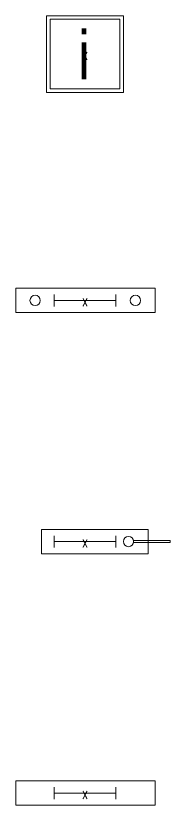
# Model space of a CAD drawing. Header units: metres. Extents: x -162 to 83385, y -62392 to -1971.
# Drawn here: x 36652 to 37288, y -9363 to -6101 of the extents above; entities that cross this region are included whole.
import ezdxf
from ezdxf.enums import TextEntityAlignment as Align

# ---------------------------------------------------------------- set-up
doc = ezdxf.new("R2010")
doc.units = ezdxf.units.M
doc.header["$LTSCALE"] = 0.5
for name, color, linetype, lineweight in [('ELIN_Attribut_01_Produkt_ID', 7, 'Continuous', 0), ('ELIN_Attribut_02_Stromkreis', 7, 'Continuous', 0), ('ELIN_Attribut_03_Verteilerbereich', 7, 'Continuous', 0), ('ELIN_Attribut_04_Montagehoehe', 7, 'Continuous', 0), ('ELIN_Attribut_05_Montageart', 7, 'Continuous', 0), ('ELIN_Attribut_06_Tuernummer', 7, 'Continuous', 0), ('ELIN_Attribut_07_Bemerkung', 7, 'Continuous', 0), ('ELIN_Attribut_08_Adresse', 7, 'Continuous', 0), ('ELIN_Attribut_10_AKZ1', 7, 'Continuous', 0), ('ELIN_Attribut_11_AKZ2', 7, 'Continuous', 0), ('ELIN_Attribut_12_Sonstiges1', 7, 'Continuous', 0), ('ELIN_Attribut_13_Sonstiges2', 7, 'Continuous', 0), ('ELIN_Attribut_14_Bauteil', 7, 'Continuous', 0), ('ELIN_Attribut_15_Ebene', 7, 'Continuous', 0), ('ELIN_Attribut_16_Raumnummer', 7, 'Continuous', 0), ('ELIN_Attribut_17_Raumname', 7, 'Continuous', 0), ('ELIN_Attribut_18_Montageabschnitt', 7, 'Continuous', 0), ('ELIN_Attribut_Basispunkt', 2, 'Continuous', 0), ('ELIN_Attribute_GEMOS', 11, 'Continuous', 0), ('ELIN_STS_DE_Orientierungschild', 7, 'Continuous', 0), ('ELIN_STS_FR_Orientierungschild', 7, 'Continuous', 0), ('ELIN_STS_WA_Infopoint', 7, 'Continuous', 0), ('ELIN_STS_WA_Orientierungschild', 7, 'Continuous', 0)]:
    doc.layers.add(name, color=color, linetype=linetype, lineweight=lineweight)
doc.layers.get('0').off()
doc.styles.add('ARIAL_N', font='ARIALN.TTF')
doc.styles.add('ELIN_Attribute', font='isocp.shx', dxfattribs={"width": 0.8})

# ---------------------------------------------------------------- blocks, each defined once
blk = doc.blocks.new('ELIN_STS_INFOPOINT')
at = {"color": 0}
for p, q in [((158.4, 158.4), (-158.4, 158.4)), ((-158.4, 158.4), (-158.4, -158.4)), ((144, 144), (-144, 144)), ((-144, 144), (-144, -144)), ((144, -144), (144, 144)), ((158.4, -158.4), (158.4, 158.4)), ((-158.4, -158.4), (158.4, -158.4)), ((-144, -144), (144, -144))]:
    blk.add_line(p, q, dxfattribs=at)
at = {"color": 0, "style": 'ARIAL_N'}
blk.add_text('i', height=200, dxfattribs=at).set_placement((-29.8, -104.6))
at = {"layer": 'ELIN_Attribut_01_Produkt_ID', "style": 'ELIN_Attribute', "width": 0.8, "flags": 8}
blk.add_attdef('01_PRODUKT_ID', (-562, -358, 0), '', height=150, dxfattribs=at)
at = {"layer": 'ELIN_Attribut_02_Stromkreis', "style": 'ELIN_Attribute', "width": 0.8, "flags": 8}
blk.add_attdef('02_STROMKREIS', (-562, 274, 0), '', height=150, dxfattribs=at)
at = {"layer": 'ELIN_Attribut_03_Verteilerbereich', "style": 'ELIN_Attribute', "width": 0.8, "flags": 8}
blk.add_attdef('03_VERTEILERBEREICH', (-247.5, -604.4, 0), '', height=125, dxfattribs=at)
at = {"layer": 'ELIN_Attribut_04_Montagehoehe', "style": 'ELIN_Attribute', "width": 0.8, "flags": 8}
blk.add_attdef('04_MONTAGEHOEHE', text='', height=125, dxfattribs=at).set_placement((-331, -54.7, 0), align=Align.RIGHT)
at = {"layer": 'ELIN_Attribut_05_Montageart', "style": 'ELIN_Attribute', "width": 0.8, "flags": 8}
blk.add_attdef('05_MONTAGEART', (318.5, -48.5), '', height=125, dxfattribs=at)
at = {"layer": 'ELIN_Attribut_06_Tuernummer', "style": 'ELIN_Attribute', "width": 0.8, "flags": 8}
blk.add_attdef('06_TUERNUMMER', text='', height=125, dxfattribs=at).set_placement((-331, -254.7, 0), align=Align.RIGHT)
at = {"layer": 'ELIN_Attribut_07_Bemerkung', "style": 'ELIN_Attribute', "width": 0.8, "flags": 8}
blk.add_attdef('07_BEMERKUNG', (-247.5, -804.4, 0), '', height=125, dxfattribs=at)
at = {"layer": 'ELIN_Attribut_08_Adresse', "style": 'ELIN_Attribute', "width": 0.8, "flags": 8}
blk.add_attdef('08_ADRESSE', (-247.5, -1004.4, 0), '', height=125, dxfattribs=at)
at = {"layer": 'ELIN_Attribut_10_AKZ1', "style": 'ELIN_Attribute', "width": 0.8, "flags": 8}
blk.add_attdef('10_AKZ1', (-247.5, -1404.4, 0), '', height=125, dxfattribs=at)
at = {"layer": 'ELIN_Attribut_11_AKZ2', "style": 'ELIN_Attribute', "width": 0.8, "flags": 8}
blk.add_attdef('11_AKZ2', (-247.5, -1604.4, 0), '', height=125, dxfattribs=at)
at = {"layer": 'ELIN_Attribut_12_Sonstiges1', "style": 'ELIN_Attribute', "width": 0.8, "flags": 8}
blk.add_attdef('12_SONSTIGES1', (-247.5, -1804.4, 0), '', height=125, dxfattribs=at)
at = {"layer": 'ELIN_Attribut_13_Sonstiges2', "style": 'ELIN_Attribute', "width": 0.8, "flags": 8}
blk.add_attdef('13_SONSTIGES2', (-247.5, -2004.4, 0), '', height=125, dxfattribs=at)
at = {"layer": 'ELIN_Attribut_14_Bauteil', "style": 'ELIN_Attribute', "width": 0.8, "flags": 8}
blk.add_attdef('14_BAUTEIL', (-247.5, -2204.4, 0), '', height=125, dxfattribs=at)
at = {"layer": 'ELIN_Attribut_15_Ebene', "style": 'ELIN_Attribute', "width": 0.8, "flags": 8}
blk.add_attdef('15_EBENE', (-247.5, -2404.4, 0), '', height=125, dxfattribs=at)
at = {"layer": 'ELIN_Attribut_16_Raumnummer', "style": 'ELIN_Attribute', "width": 0.8, "flags": 8}
blk.add_attdef('16_RAUMNUMMER', (-247.5, -2604.4, 0), '', height=125, dxfattribs=at)
at = {"layer": 'ELIN_Attribut_17_Raumname', "style": 'ELIN_Attribute', "width": 0.8, "flags": 8}
blk.add_attdef('17_RAUMNAME', (-247.5, -2804.4, 0), '', height=125, dxfattribs=at)
at = {"layer": 'ELIN_Attribut_18_Montageabschnitt', "style": 'ELIN_Attribute', "width": 0.8, "flags": 8}
blk.add_attdef('18_MONTAGEABSCHNITT', (-247.5, -3004.4, 0), '', height=125, dxfattribs=at)
at = {"layer": 'ELIN_Attribut_Basispunkt', "style": 'ELIN_Attribute', "width": 0.8, "flags": 8}
blk.add_attdef('Basispunkt', text='', height=50, dxfattribs=at).set_placement((0, 0), align=Align.MIDDLE)
at = {"layer": 'ELIN_Attribute_GEMOS', "style": 'ELIN_Attribute', "width": 0.6}
for tag, p in [('G01_PRO02ID', (1620.5, 183.6)), ('G02_BEZEICHNUNG', (1620.5, -14.6, 0)), ('G03_DESCRIPTION', (1620.5, -204.4, 0)), ('G04_GEMOS-SYMBOL', (1623.8, -404.4, 0)), ('G05_GEMOS-TYP', (1623.8, -604.4, 0)), ('G06_ORTSKENNUNG', (1620.5, -804.4, 0)), ('G08_FREI1', (1620.5, -1004.4, 0)), ('G08_FREI2', (1620.5, -1204.4, 0))]:
    blk.add_attdef(tag, p, '', height=125, dxfattribs=at)
blk = doc.blocks.new('ELIN_STS_ORIENTIERUNGSSCHILD_DECKE')
at = {"color": 0}
for p, q in [((-285.5, 50.3), (289.5, 50.3)), ((-285.5, -49.7), (-285.5, 50.3)), ((289.5, -49.7), (289.5, 50.3)), ((-127.1, 24.5), (-127.1, -24.5)), ((-127.1, 0), (127.1, 0)), ((127.1, 24.5), (127.1, -24.5)), ((289.5, -49.7), (-285.5, -49.7))]:
    blk.add_line(p, q, dxfattribs=at)
for centre in [(-205.9, 0.3), (207.8, 0.3)]:
    blk.add_circle(centre, 21.2, dxfattribs=at)
at = {"layer": 'ELIN_Attribut_01_Produkt_ID', "style": 'ELIN_Attribute', "width": 0.8, "flags": 8}
blk.add_attdef('01_PRODUKT_ID', (-596.5, -254.7, 0), '', height=150, dxfattribs=at)
at = {"layer": 'ELIN_Attribut_02_Stromkreis', "style": 'ELIN_Attribute', "width": 0.8, "flags": 8}
blk.add_attdef('02_STROMKREIS', (-596.5, 171.5, 0), '', height=150, dxfattribs=at)
at = {"layer": 'ELIN_Attribut_03_Verteilerbereich', "style": 'ELIN_Attribute', "width": 0.8, "flags": 8}
blk.add_attdef('03_VERTEILERBEREICH', (-247.5, -604.4, 0), '', height=125, dxfattribs=at)
at = {"layer": 'ELIN_Attribut_04_Montagehoehe', "style": 'ELIN_Attribute', "width": 0.8, "flags": 8}
blk.add_attdef('04_MONTAGEHOEHE', text='', height=125, dxfattribs=at).set_placement((-417.5, -54.7, 0), align=Align.RIGHT)
at = {"layer": 'ELIN_Attribut_05_Montageart', "style": 'ELIN_Attribute', "width": 0.8, "flags": 8}
blk.add_attdef('05_MONTAGEART', (405.5, -49.7), '', height=125, dxfattribs=at)
at = {"layer": 'ELIN_Attribut_06_Tuernummer', "style": 'ELIN_Attribute', "width": 0.8, "flags": 8}
blk.add_attdef('06_TUERNUMMER', text='', height=125, dxfattribs=at).set_placement((-417.5, -254.7, 0), align=Align.RIGHT)
at = {"layer": 'ELIN_Attribut_07_Bemerkung', "style": 'ELIN_Attribute', "width": 0.8, "flags": 8}
blk.add_attdef('07_BEMERKUNG', (-247.5, -804.4, 0), '', height=125, dxfattribs=at)
at = {"layer": 'ELIN_Attribut_08_Adresse', "style": 'ELIN_Attribute', "width": 0.8, "flags": 8}
blk.add_attdef('08_ADRESSE', (-247.5, -1004.4, 0), '', height=125, dxfattribs=at)
at = {"layer": 'ELIN_Attribut_10_AKZ1', "style": 'ELIN_Attribute', "width": 0.8, "flags": 8}
blk.add_attdef('10_AKZ1', (-247.5, -1404.4, 0), '', height=125, dxfattribs=at)
at = {"layer": 'ELIN_Attribut_11_AKZ2', "style": 'ELIN_Attribute', "width": 0.8, "flags": 8}
blk.add_attdef('11_AKZ2', (-247.5, -1604.4, 0), '', height=125, dxfattribs=at)
at = {"layer": 'ELIN_Attribut_12_Sonstiges1', "style": 'ELIN_Attribute', "width": 0.8, "flags": 8}
blk.add_attdef('12_SONSTIGES1', (-247.5, -1804.4, 0), '', height=125, dxfattribs=at)
at = {"layer": 'ELIN_Attribut_13_Sonstiges2', "style": 'ELIN_Attribute', "width": 0.8, "flags": 8}
blk.add_attdef('13_SONSTIGES2', (-247.5, -2004.4, 0), '', height=125, dxfattribs=at)
at = {"layer": 'ELIN_Attribut_14_Bauteil', "style": 'ELIN_Attribute', "width": 0.8, "flags": 8}
blk.add_attdef('14_BAUTEIL', (-247.5, -2204.4, 0), '', height=125, dxfattribs=at)
at = {"layer": 'ELIN_Attribut_15_Ebene', "style": 'ELIN_Attribute', "width": 0.8, "flags": 8}
blk.add_attdef('15_EBENE', (-247.5, -2404.4, 0), '', height=125, dxfattribs=at)
at = {"layer": 'ELIN_Attribut_16_Raumnummer', "style": 'ELIN_Attribute', "width": 0.8, "flags": 8}
blk.add_attdef('16_RAUMNUMMER', (-247.5, -2604.4, 0), '', height=125, dxfattribs=at)
at = {"layer": 'ELIN_Attribut_17_Raumname', "style": 'ELIN_Attribute', "width": 0.8, "flags": 8}
blk.add_attdef('17_RAUMNAME', (-247.5, -2804.4, 0), '', height=125, dxfattribs=at)
at = {"layer": 'ELIN_Attribut_18_Montageabschnitt', "style": 'ELIN_Attribute', "width": 0.8, "flags": 8}
blk.add_attdef('18_MONTAGEABSCHNITT', (-247.5, -3004.4, 0), '', height=125, dxfattribs=at)
at = {"layer": 'ELIN_Attribut_Basispunkt', "style": 'ELIN_Attribute', "width": 0.8, "flags": 8}
blk.add_attdef('Basispunkt', text='', height=50, dxfattribs=at).set_placement((0, 0), align=Align.MIDDLE)
at = {"layer": 'ELIN_Attribute_GEMOS', "style": 'ELIN_Attribute', "width": 0.6}
for tag, p in [('G01_PRO02ID', (1620.5, 183.6)), ('G02_BEZEICHNUNG', (1620.5, -14.6, 0)), ('G03_DESCRIPTION', (1620.5, -204.4, 0)), ('G04_GEMOS-SYMBOL', (1623.8, -404.4, 0)), ('G05_GEMOS-TYP', (1623.8, -604.4, 0)), ('G06_ORTSKENNUNG', (1620.5, -804.4, 0)), ('G08_FREI1', (1620.5, -1004.4, 0)), ('G08_FREI2', (1620.5, -1204.4, 0))]:
    blk.add_attdef(tag, p, '', height=125, dxfattribs=at)
blk = doc.blocks.new('ELIN_STS_ORIENTIERUNGSSCHILD_FREI')
at = {"color": 0}
for p, q in [((-285.5, -49.7), (-285.5, 50.3)), ((-285.5, 50.3), (289.5, 50.3)), ((289.5, -49.7), (289.5, 50.3)), ((-127.1, 24.5), (-127.1, -24.5)), ((-127.1, 0), (127.1, 0)), ((127.1, 24.5), (127.1, -24.5)), ((289.5, -49.7), (-285.5, -49.7))]:
    blk.add_line(p, q, dxfattribs=at)
at = {"layer": 'ELIN_Attribut_01_Produkt_ID', "style": 'ELIN_Attribute', "width": 0.8, "flags": 8}
blk.add_attdef('01_PRODUKT_ID', (-625.5, -254.7, 0), '', height=150, dxfattribs=at)
at = {"layer": 'ELIN_Attribut_02_Stromkreis', "style": 'ELIN_Attribute', "width": 0.8, "flags": 8}
blk.add_attdef('02_STROMKREIS', (-625.5, 170, 0), '', height=150, dxfattribs=at)
at = {"layer": 'ELIN_Attribut_03_Verteilerbereich', "style": 'ELIN_Attribute', "width": 0.8, "flags": 8}
blk.add_attdef('03_VERTEILERBEREICH', (-247.5, -604.4, 0), '', height=125, dxfattribs=at)
at = {"layer": 'ELIN_Attribut_04_Montagehoehe', "style": 'ELIN_Attribute', "width": 0.8, "flags": 8}
blk.add_attdef('04_MONTAGEHOEHE', text='', height=125, dxfattribs=at).set_placement((-407.5, -54.7, 0), align=Align.RIGHT)
at = {"layer": 'ELIN_Attribut_05_Montageart', "style": 'ELIN_Attribute', "width": 0.8, "flags": 8}
blk.add_attdef('05_MONTAGEART', (444, -49.7), '', height=125, dxfattribs=at)
at = {"layer": 'ELIN_Attribut_06_Tuernummer', "style": 'ELIN_Attribute', "width": 0.8, "flags": 8}
blk.add_attdef('06_TUERNUMMER', text='', height=125, dxfattribs=at).set_placement((-407.5, -254.7, 0), align=Align.RIGHT)
at = {"layer": 'ELIN_Attribut_07_Bemerkung', "style": 'ELIN_Attribute', "width": 0.8, "flags": 8}
blk.add_attdef('07_BEMERKUNG', (-247.5, -804.4, 0), '', height=125, dxfattribs=at)
at = {"layer": 'ELIN_Attribut_08_Adresse', "style": 'ELIN_Attribute', "width": 0.8, "flags": 8}
blk.add_attdef('08_ADRESSE', (-247.5, -1004.4, 0), '', height=125, dxfattribs=at)
at = {"layer": 'ELIN_Attribut_10_AKZ1', "style": 'ELIN_Attribute', "width": 0.8, "flags": 8}
blk.add_attdef('10_AKZ1', (-247.5, -1404.4, 0), '', height=125, dxfattribs=at)
at = {"layer": 'ELIN_Attribut_11_AKZ2', "style": 'ELIN_Attribute', "width": 0.8, "flags": 8}
blk.add_attdef('11_AKZ2', (-247.5, -1604.4, 0), '', height=125, dxfattribs=at)
at = {"layer": 'ELIN_Attribut_12_Sonstiges1', "style": 'ELIN_Attribute', "width": 0.8, "flags": 8}
blk.add_attdef('12_SONSTIGES1', (-247.5, -1804.4, 0), '', height=125, dxfattribs=at)
at = {"layer": 'ELIN_Attribut_13_Sonstiges2', "style": 'ELIN_Attribute', "width": 0.8, "flags": 8}
blk.add_attdef('13_SONSTIGES2', (-247.5, -2004.4, 0), '', height=125, dxfattribs=at)
at = {"layer": 'ELIN_Attribut_14_Bauteil', "style": 'ELIN_Attribute', "width": 0.8, "flags": 8}
blk.add_attdef('14_BAUTEIL', (-247.5, -2204.4, 0), '', height=125, dxfattribs=at)
at = {"layer": 'ELIN_Attribut_15_Ebene', "style": 'ELIN_Attribute', "width": 0.8, "flags": 8}
blk.add_attdef('15_EBENE', (-247.5, -2404.4, 0), '', height=125, dxfattribs=at)
at = {"layer": 'ELIN_Attribut_16_Raumnummer', "style": 'ELIN_Attribute', "width": 0.8, "flags": 8}
blk.add_attdef('16_RAUMNUMMER', (-247.5, -2604.4, 0), '', height=125, dxfattribs=at)
at = {"layer": 'ELIN_Attribut_17_Raumname', "style": 'ELIN_Attribute', "width": 0.8, "flags": 8}
blk.add_attdef('17_RAUMNAME', (-247.5, -2804.4, 0), '', height=125, dxfattribs=at)
at = {"layer": 'ELIN_Attribut_18_Montageabschnitt', "style": 'ELIN_Attribute', "width": 0.8, "flags": 8}
blk.add_attdef('18_MONTAGEABSCHNITT', (-247.5, -3004.4, 0), '', height=125, dxfattribs=at)
at = {"layer": 'ELIN_Attribut_Basispunkt', "style": 'ELIN_Attribute', "width": 0.8, "flags": 8}
blk.add_attdef('Basispunkt', text='', height=50, dxfattribs=at).set_placement((0, 0), align=Align.MIDDLE)
at = {"layer": 'ELIN_Attribute_GEMOS', "style": 'ELIN_Attribute', "width": 0.6}
for tag, p in [('G01_PRO02ID', (1620.5, 183.6)), ('G02_BEZEICHNUNG', (1620.5, -14.6, 0)), ('G03_DESCRIPTION', (1620.5, -204.4, 0)), ('G04_GEMOS-SYMBOL', (1623.8, -404.4, 0)), ('G05_GEMOS-TYP', (1623.8, -604.4, 0)), ('G06_ORTSKENNUNG', (1620.5, -804.4, 0)), ('G08_FREI1', (1620.5, -1004.4, 0)), ('G08_FREI2', (1620.5, -1204.4, 0))]:
    blk.add_attdef(tag, p, '', height=125, dxfattribs=at)
blk = doc.blocks.new('ELIN_STS_ORIENTIERUNGSSCHILD_WAND')
at = {"color": 0}
for p, q in [((-178.9, -49.7), (-178.9, 50.3)), ((-178.9, 50.3), (261.1, 50.3)), ((261.1, -49.7), (261.1, 50.3)), ((-127.1, 24.5), (-127.1, -24.5)), ((-127.1, 0), (127.1, 0)), ((127.1, 24.5), (127.1, -24.5)), ((199.9, 5.2), (351.3, 5.2)), ((351.3, 5.2), (351.3, -3.6)), ((200.1, -3.6), (351.3, -3.6)), ((261.1, -49.7), (-178.9, -49.7))]:
    blk.add_line(p, q, dxfattribs=at)
blk.add_circle((179.3, 0.3), 21.2, dxfattribs=at)
at = {"layer": 'ELIN_Attribut_01_Produkt_ID', "style": 'ELIN_Attribute', "width": 0.8, "flags": 8}
blk.add_attdef('01_PRODUKT_ID', (-524.5, -254.7, 0), '', height=150, dxfattribs=at)
at = {"layer": 'ELIN_Attribut_02_Stromkreis', "style": 'ELIN_Attribute', "width": 0.8, "flags": 8}
blk.add_attdef('02_STROMKREIS', (-524.5, 154, 0), '', height=150, dxfattribs=at)
at = {"layer": 'ELIN_Attribut_03_Verteilerbereich', "style": 'ELIN_Attribute', "width": 0.8, "flags": 8}
blk.add_attdef('03_VERTEILERBEREICH', (-247.5, -604.4, 0), '', height=125, dxfattribs=at)
at = {"layer": 'ELIN_Attribut_04_Montagehoehe', "style": 'ELIN_Attribute', "width": 0.8, "flags": 8}
blk.add_attdef('04_MONTAGEHOEHE', text='', height=125, dxfattribs=at).set_placement((-295.5, -54.7, 0), align=Align.RIGHT)
at = {"layer": 'ELIN_Attribut_05_Montageart', "style": 'ELIN_Attribute', "width": 0.8, "flags": 8}
blk.add_attdef('05_MONTAGEART', (441, -49, 0), '', height=125, dxfattribs=at)
at = {"layer": 'ELIN_Attribut_06_Tuernummer', "style": 'ELIN_Attribute', "width": 0.8, "flags": 8}
blk.add_attdef('06_TUERNUMMER', text='', height=125, dxfattribs=at).set_placement((-295.5, -254.7, 0), align=Align.RIGHT)
at = {"layer": 'ELIN_Attribut_07_Bemerkung', "style": 'ELIN_Attribute', "width": 0.8, "flags": 8}
blk.add_attdef('07_BEMERKUNG', (-247.5, -804.4, 0), '', height=125, dxfattribs=at)
at = {"layer": 'ELIN_Attribut_08_Adresse', "style": 'ELIN_Attribute', "width": 0.8, "flags": 8}
blk.add_attdef('08_ADRESSE', (-247.5, -1004.4, 0), '', height=125, dxfattribs=at)
at = {"layer": 'ELIN_Attribut_10_AKZ1', "style": 'ELIN_Attribute', "width": 0.8, "flags": 8}
blk.add_attdef('10_AKZ1', (-247.5, -1404.4, 0), '', height=125, dxfattribs=at)
at = {"layer": 'ELIN_Attribut_11_AKZ2', "style": 'ELIN_Attribute', "width": 0.8, "flags": 8}
blk.add_attdef('11_AKZ2', (-247.5, -1604.4, 0), '', height=125, dxfattribs=at)
at = {"layer": 'ELIN_Attribut_12_Sonstiges1', "style": 'ELIN_Attribute', "width": 0.8, "flags": 8}
blk.add_attdef('12_SONSTIGES1', (-247.5, -1804.4, 0), '', height=125, dxfattribs=at)
at = {"layer": 'ELIN_Attribut_13_Sonstiges2', "style": 'ELIN_Attribute', "width": 0.8, "flags": 8}
blk.add_attdef('13_SONSTIGES2', (-247.5, -2004.4, 0), '', height=125, dxfattribs=at)
at = {"layer": 'ELIN_Attribut_14_Bauteil', "style": 'ELIN_Attribute', "width": 0.8, "flags": 8}
blk.add_attdef('14_BAUTEIL', (-247.5, -2204.4, 0), '', height=125, dxfattribs=at)
at = {"layer": 'ELIN_Attribut_15_Ebene', "style": 'ELIN_Attribute', "width": 0.8, "flags": 8}
blk.add_attdef('15_EBENE', (-247.5, -2404.4, 0), '', height=125, dxfattribs=at)
at = {"layer": 'ELIN_Attribut_16_Raumnummer', "style": 'ELIN_Attribute', "width": 0.8, "flags": 8}
blk.add_attdef('16_RAUMNUMMER', (-247.5, -2604.4, 0), '', height=125, dxfattribs=at)
at = {"layer": 'ELIN_Attribut_17_Raumname', "style": 'ELIN_Attribute', "width": 0.8, "flags": 8}
blk.add_attdef('17_RAUMNAME', (-247.5, -2804.4, 0), '', height=125, dxfattribs=at)
at = {"layer": 'ELIN_Attribut_18_Montageabschnitt', "style": 'ELIN_Attribute', "width": 0.8, "flags": 8}
blk.add_attdef('18_MONTAGEABSCHNITT', (-247.5, -3004.4, 0), '', height=125, dxfattribs=at)
at = {"layer": 'ELIN_Attribut_Basispunkt', "style": 'ELIN_Attribute', "width": 0.8, "flags": 8}
blk.add_attdef('Basispunkt', text='', height=50, dxfattribs=at).set_placement((0, 0), align=Align.MIDDLE)
at = {"layer": 'ELIN_Attribute_GEMOS', "style": 'ELIN_Attribute', "width": 0.6}
for tag, p in [('G01_PRO02ID', (1620.5, 183.6)), ('G02_BEZEICHNUNG', (1620.5, -14.6, 0)), ('G03_DESCRIPTION', (1620.5, -204.4, 0)), ('G04_GEMOS-SYMBOL', (1623.8, -404.4, 0)), ('G05_GEMOS-TYP', (1623.8, -604.4, 0)), ('G06_ORTSKENNUNG', (1620.5, -804.4, 0)), ('G08_FREI1', (1620.5, -1004.4, 0)), ('G08_FREI2', (1620.5, -1204.4, 0))]:
    blk.add_attdef(tag, p, '', height=125, dxfattribs=at)

msp = doc.modelspace()

# ---------------------------------------------------------------- block references
at = {"layer": 'ELIN_STS_DE_Orientierungschild', "lineweight": 0}
ref = msp.add_blockref('ELIN_STS_ORIENTIERUNGSSCHILD_DECKE', (36937.2, -7277.2), dxfattribs=at)
ref.add_attrib('Basispunkt', 'x', dxfattribs={"layer": 'ELIN_Attribut_Basispunkt', "height": 50, "style": 'ELIN_Attribute', "width": 0.8}).set_placement((36937.2, -7277.2), align=Align.MIDDLE)
at = {"layer": 'ELIN_STS_FR_Orientierungschild', "lineweight": 0}
ref = msp.add_blockref('ELIN_STS_ORIENTIERUNGSSCHILD_FREI', (36937.2, -9313), dxfattribs=at)
ref.add_attrib('Basispunkt', 'x', dxfattribs={"layer": 'ELIN_Attribut_Basispunkt', "height": 50, "style": 'ELIN_Attribute', "width": 0.8}).set_placement((36937.2, -9313), align=Align.MIDDLE)
at = {"layer": 'ELIN_STS_WA_Infopoint', "lineweight": 0}
ref = msp.add_blockref('ELIN_STS_INFOPOINT', (36937.2, -6259.4), dxfattribs=at)
ref.add_attrib('Basispunkt', 'x', dxfattribs={"layer": 'ELIN_Attribut_Basispunkt', "height": 50, "style": 'ELIN_Attribute', "width": 0.8}).set_placement((36937.2, -6259.4), align=Align.MIDDLE)
at = {"layer": 'ELIN_STS_WA_Orientierungschild', "lineweight": 0}
ref = msp.add_blockref('ELIN_STS_ORIENTIERUNGSSCHILD_WAND', (36937.2, -8273.7), dxfattribs=at)
ref.add_attrib('Basispunkt', 'x', dxfattribs={"layer": 'ELIN_Attribut_Basispunkt', "height": 50, "style": 'ELIN_Attribute', "width": 0.8}).set_placement((36937.2, -8273.7), align=Align.MIDDLE)

doc.saveas('drawing.dxf')
